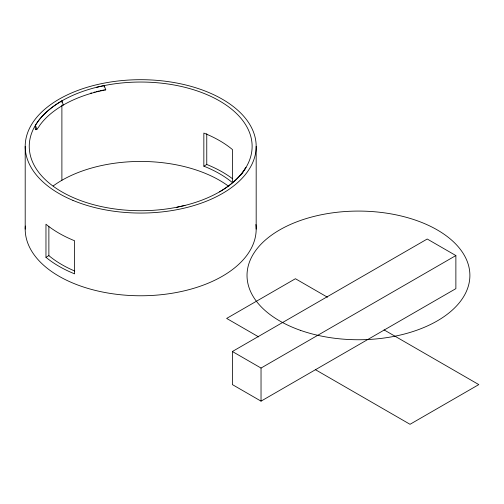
<?xml version="1.0" encoding="UTF-8"?>
<svg xmlns="http://www.w3.org/2000/svg" width="504" height="504" viewBox="0 0 504 504"><rect width="100%" height="100%" fill="white"/><g stroke="black" fill="none" stroke-linecap="round" stroke-linejoin="round"><path stroke-width="0.76" d="M219.486 191.873C228.388 186.65 236.628 180.142 242.959 171.927A111.434 64.336 0 0 0 203.326 93.164A111.434 64.336 0 0 0 61.891 100.882C52.989 106.105 44.749 112.612 38.417 120.821L35.406 125.294C34.241 134.159 38.342 127.581 40.055 124.898A109.387 63.157 0 0 1 97.757 91.583L105.771 89.819L104.171 85.592L96.428 87.331M61.891 105.204L63.321 105.021L61.891 100.882A111.384 64.31 0 0 0 48.869 109.922A111.472 64.355 0 0 0 38.417 120.821A111.434 64.336 0 0 0 86.732 202.671A111.434 64.336 0 0 0 232.508 182.832A111.46 64.355 0 0 0 242.959 171.927L245.971 167.46L241.983 173.559M35.406 129.616L35.752 129.049M176.904 207.61L177.2 207.163L184.949 205.424M241.769 173.861L241.322 174.472A109.406 63.164 0 0 1 241.095 174.775M45.965 257.311A115.485 66.679 0 0 0 74.617 273.855L74.617 240.767A115.485 66.679 0 0 1 45.965 224.223L45.965 257.311L48.875 255.629L48.875 226.68M203.843 166.162A111.434 64.336 0 0 1 232.502 182.706L232.502 149.619A111.434 64.336 0 0 0 203.843 133.075L203.843 166.162L206.76 164.48A115.485 66.679 0 0 1 232.42 178.655M232.382 351.509L427.222 239.016L455.874 255.559L455.874 288.647L261.034 401.14L232.382 384.596L232.382 351.509L261.034 368.052L455.874 255.559M96.428 91.652L96.907 91.533M97.864 91.3L99.307 90.959M100.271 90.739L101.726 90.418M102.703 90.216L103.685 90.008M104.574 89.888L105.771 89.819M327.455 297.221L295.42 278.725L226.649 318.427L258.691 336.924M384.042 329.887L478.8 384.596L410.029 424.299L315.271 369.589M244.377 169.848L244.673 170.207M37 129.528L35.406 125.294M261.034 368.052L261.034 401.14M256.177 146.374L256.177 229.093M206.76 133.699L206.76 164.48M104.171 85.592L104.171 87.035M61.891 100.882L61.891 102.325M61.891 105.846L61.891 180.293M25.2 146.374L25.2 229.093M53.172 185.957A111.434 64.336 0 0 1 228.841 186.43M255.9 224.494A115.485 66.679 0 0 1 142.015 295.766A115.485 66.679 0 0 1 25.32 226.025M74.775 271.045A111.434 64.336 0 0 1 48.875 255.629M90.317 93.309A111.428 64.329 0 0 1 91.52 92.963M93.965 92.289A111.428 64.329 0 0 1 95.193 91.967M300.327 330.303A111.434 64.336 0 0 0 469.854 277.03A111.434 64.336 0 0 0 305.185 218.906A111.434 64.336 0 0 0 300.327 330.303M72.922 200.371A115.485 66.679 0 0 0 255.559 153.26A115.485 66.679 0 0 0 93.58 85.497A115.485 66.679 0 0 0 72.922 200.371"/></g></svg>
